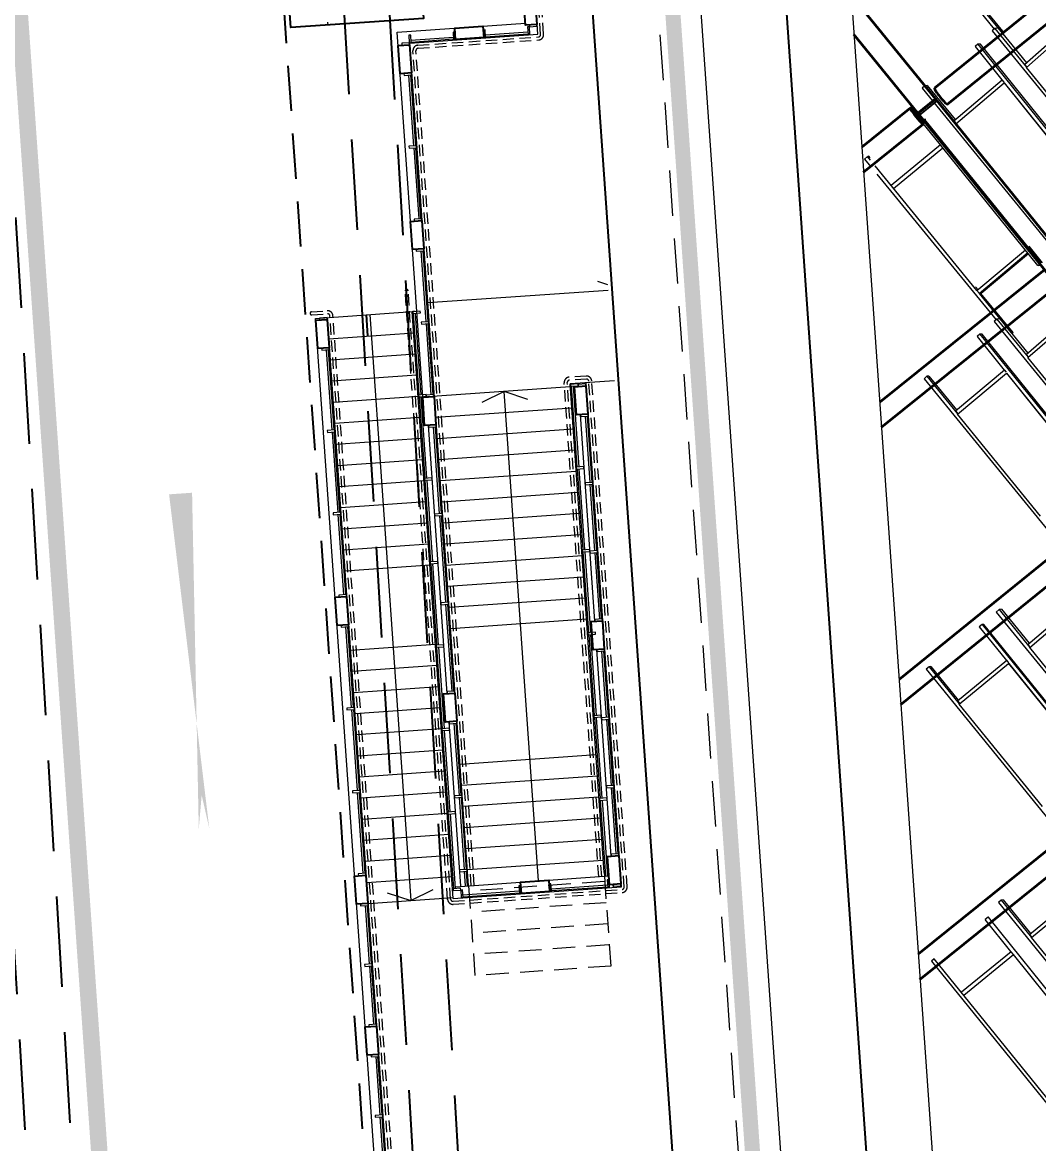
# Model space of a CAD drawing. Header units: millimetres. Extents: x 834681283 to 835686922, y 817551134 to 819407044.
# Drawn here: x 835524802 to 835538245, y 818138707 to 818153541 of the extents above; entities that cross this region are included whole.
import ezdxf
from ezdxf.xclip import XClip

# ---------------------------------------------------------------- set-up
doc = ezdxf.new("R2010")
doc.units = ezdxf.units.MM
doc.header["$LTSCALE"] = 1200
doc.header["$MEASUREMENT"] = 0
doc.header["$XCLIPFRAME"] = 0
for name, pattern in [('P01-MAAN-P-EVA$0$DGN Style 4', [76.563414, 38.257796, -19.128898, 0.047822, -19.128898]), ('P01-MAAN-P-EVA$0$HIDDENX2', [0.75, 0.5, -0.25]), ('P01-MAGP-EVA-GREENERY$0$DASHED', [0.75, 0.5, -0.25]), ('P01-MAGP-EVA-GREENERY$0$DASHEDX2', [1.5, 1, -0.5]), ('P01-MAGP-EVA-GREENERY$0$DOT', [0.25, 0, -0.25]), ('P01-MAGP-EVA-GREENERY$0$HIDDEN', [0.375, 0.25, -0.125]), ('P01-MAGP-EVA-GREENERY$0$HIDDEN2', [0.1875, 0.125, -0.0625]), ('P01-MAGP-EVA-GREENERY$0$HIDDENX2', [0.75, 0.5, -0.25]), ('P01-MAGP-EVA-GREENERY$0$M_RM1104', [6, 4, -2]), ('P01-MAGP-P-RF$0$P01-MBDR-P-B1$0$FDA(cad v 2007)$0$HIDDENX2', [0.75, 0.5, -0.25]), ('P01-MAGP-P-RF$0$P01_MS_01_N1-FloorPlan-PART2OFUPPERROOFSETTINGOUT$0$BH DASHED2', [3, 2, -1]), ('P01-MAGP-P-RF$0$PHANTOM', [2.5, 1.25, -0.25, 0.25, -0.25, 0.25, -0.25])]:
    doc.linetypes.add(name, pattern=pattern)
doc.layers.get('Defpoints').update_dxf_attribs({"color": 15})
for name, color, linetype, lineweight in [('P01-MAAN-P-EVA$0$AR-DIM_AR_', 4, 'Continuous', 25), ('P01-MAAN-P-EVA$0$AR-SIMS_BL_', 1, 'P01-MAAN-P-EVA$0$DGN Style 4', 140), ('P01-MAGP-EVA-GREENERY$0$AR-HATCH_AR_', 8, 'Continuous', 13), ('P01-MAGP-EVA-GREENERY$0$AR-STAIR_AR_BS_MI_', 7, 'Continuous', 18), ('P01-MAGP-EVA-GREENERY$0$AR-WA-STEEL_AR_BS_MI_', 3, 'Continuous', 0), ('P01-MAGP-EVA-GREENERY$0$DR-FLD', 8, 'Continuous', 25), ('P01-MAGP-EVA-GREENERY$0$LI-FIT', 8, 'Continuous', 25), ('P01-MAGP-EVA-GREENERY$0$RLP340', 8, 'P01-MAGP-EVA-GREENERY$0$HIDDEN2', 5), ('P01-MAGP-P-RF$0$AR-PLANT_AR_BS_MI_', 4, 'Continuous', 25), ('P01-MAGP-P-RF$0$AR-ROOF_AR_BS_MI_', 3, 'Continuous', 18), ('P01-MAGP-P-RF$0$MMH053__', 253, 'P01-MAGP-P-RF$0$PHANTOM', 40), ('P01-MAGP-P-RF$0$P01_MS_01_N1-FloorPlan-PART2OFUPPERROOFSETTINGOUT$0$S-BEAM', 253, 'Continuous', 35), ('P01-MAGP-P-RF$0$P01_MS_01_N1-FloorPlan-PART2OFUPPERROOFSETTINGOUT$0$S-BEAM-HIDN', 253, 'P01-MAGP-P-RF$0$P01_MS_01_N1-FloorPlan-PART2OFUPPERROOFSETTINGOUT$0$BH DASHED2', 18), ('P01-MAGP-P-RF$0$ROOF MESH HALF TONE$0$A-GLAZ', 253, 'Continuous', 9)]:
    doc.layers.add(name, color=color, linetype=linetype, lineweight=lineweight)
for name, color, linetype in [('P01-MAAN-P-EVA$0$AW-TXT-FS', 4, 'Continuous'), ('P01-MAAN-P-EVA$0$HATCH', 9, 'Continuous'), ('P01-MAGP-EVA-GREENERY$0$AR-FS-AR-EVA', 8, 'Continuous'), ('P01-MAGP-EVA-GREENERY$0$AR-LANDS_AR_MI_', 9, 'Continuous'), ('P01-MAGP-EVA-GREENERY$0$BOX-CULVERT', 8, 'P01-MAGP-EVA-GREENERY$0$DASHED'), ('P01-MAGP-EVA-GREENERY$0$MVA_MARKING', 254, 'Continuous'), ('P01-MAGP-EVA-GREENERY$0$SURFACE CHANNEL', 8, 'Continuous')]:
    doc.layers.add(name, color=color, linetype=linetype)
doc.layers.get('P01-MAGP-EVA-GREENERY$0$BOX-CULVERT').off()
doc.styles.add('P01-MAAN-P-EVA$0$ARIAL', font='arial.ttf', dxfattribs={"width": 0.8})

# ---------------------------------------------------------------- blocks, each defined once
blk = doc.blocks.new('P01-MAAN-P-EVA')
at = {"layer": 'P01-MAAN-P-EVA$0$HATCH', "ltscale": 0.1}
h = blk.add_hatch(dxfattribs=at)
h.set_pattern_fill('_USER', color=240, scale=1000, angle=45, pattern_type=0)
h.set_pattern_definition([(45, (305980.4, 20741.3), (-707.1067812, 707.1067812), [])])
edge = h.paths.add_edge_path()
edge.add_arc((835502969.3, 818186018.3), 4500, 18.1416, 95.30201, ccw=False)
edge.add_line((835507245.6, 818187419.4), (835513826.1, 818167335.8))
edge.add_line((835513826.1, 818167335.8), (835519853.5, 818081117.4))
edge.add_line((835519853.5, 818081117.4), (835555459.1, 818083606.6))
edge.add_line((835555459.1, 818083606.6), (835554354.4, 818076435.4))
edge.add_line((835554354.4, 818076435.4), (835558875.4, 818029487.4))
edge.add_line((835558875.4, 818029487.4), (835556388.4, 818026956.4))
edge.add_line((835556388.4, 818026956.4), (835549241.4, 818025790.4))
edge.add_line((835549241.4, 818025790.4), (835542188.5, 818025211.5))
edge.add_line((835542188.5, 818025211.5), (835547193.3, 818041026.5))
edge.add_line((835547193.3, 818041026.5), (835547200.6, 818060157.3))
edge.add_line((835547200.6, 818060157.3), (835535036.1, 818059317.4))
edge.add_line((835535036.1, 818059317.4), (835534275.3, 818070335.1))
edge.add_line((835534275.3, 818070335.1), (835535439, 818078697.5))
edge.add_line((835535439, 818078697.5), (835516606.1, 818077380.9))
edge.add_line((835516606.1, 818077380.9), (835515458.7, 818093794.4))
edge.add_line((835515458.7, 818093794.4), (835500714.4, 818090319.3))
edge.add_line((835500714.4, 818090319.3), (835485194.4, 818159526.3))
edge.add_line((835485194.4, 818159526.3), (835497824.4, 818169113.3))
edge.add_line((835497824.4, 818169113.3), (835508718.9, 818171681.2))
edge.add_line((835508718.9, 818171681.2), (835502553.5, 818190499))
at = {"layer": 'P01-MAAN-P-EVA$0$AR-DIM_AR_'}
blk.add_lwpolyline([(835628458.4, 818194086.4), (835544893.6, 818188244.5, 0.4142136), (835533416.4, 818175041.9), (835537701.9, 818113741.5)], format="xyb", dxfattribs=at)
at = {"layer": 'P01-MAAN-P-EVA$0$AR-SIMS_BL_', "linetype": 'P01-MAAN-P-EVA$0$HIDDENX2'}
blk.add_lwpolyline([(835628339.8, 818195782.3, 200, 200, 0), (835627293.7, 818210745.8, 200, 200, 0), (835512324.3, 818202708.3, 200, 200, 0), (835518637, 818112408.8, 200, 200, 0), (835527615.1, 818113036.4, 200, 200, 0), (835522348.5, 818188372.5, 200, 200, 0), (835628339.8, 818195782.3, 0, 0, 0)], format="xyseb", close=True, dxfattribs=at)
at = {"layer": 'P01-MAAN-P-EVA$0$AR-SIMS_BL_', "linetype": 'P01-MAAN-P-EVA$0$HIDDENX2', "const_width": 200}
blk.add_lwpolyline([(835628353.8, 818195582.8), (835544789, 818189740.8, 0.4142136), (835531920, 818174937.3), (835536205.5, 818113636.9)], format="xyb", dxfattribs=at)
at = {"layer": 'P01-MAAN-P-EVA$0$AW-TXT-FS', "style": 'P01-MAAN-P-EVA$0$ARIAL', "width": 0.8}
blk.add_text('9m W. THOROUGHFARE', height=2400, rotation=93.96433, dxfattribs=at).set_placement((835525601.5, 818118267.1))
blk = doc.blocks.new('12027_SITE')
at = {"layer": 'Defpoints'}
blk.add_lwpolyline([(835304.58267, 818174.66028), (835238.73467, 818170.05694, 0.41421356), (835224.88222, 818154.12209), (835228.06927, 818108.53336, 0.41421356), (835244.00411, 818094.6809), (835289.06814, 818097.83127, 0.3152987), (835307.72761, 818112.94085), (835319.97543, 818155.65111, 0.52056715), (835304.58267, 818174.66028)], format="xyb", close=True, dxfattribs=at)
blk = doc.blocks.new('P01-MAGP-P-RF$0$ROOF MESH HALF TONE')
at = {"layer": 'P01-MAGP-P-RF$0$ROOF MESH HALF TONE$0$A-GLAZ', "lineweight": 5}
for p, q in [((5839, 43754), (7521, 41368)), ((7609, 41330), (7264, 41819)), ((7631, 41333), (7286, 41822)), ((7530, 41375), (7492, 41345)), ((7492, 41345), (9231, 38879)), ((7574, 41377), (7530, 41375)), ((7530, 41375), (7912, 40833)), ((7579, 41370), (7915, 40893)), ((7609, 41330), (7631, 41333)), ((7631, 41333), (7614, 41320)), ((7888, 40873), (8543, 41377)), ((7910, 40830), (8564, 41334)), ((7290, 41185), (7251, 41155)), ((7251, 41155), (7575, 40689)), ((7325, 41183), (7290, 41185)), ((7290, 41185), (8992, 38736)), ((9027, 38734), (7325, 41183)), ((7888, 40873), (7915, 40834)), ((8904, 39422), (7910, 40830)), ((6553, 40683), (6513, 40654)), ((6513, 40654), (8254, 38187)), ((6585, 40685), (6553, 40683)), ((6553, 40683), (6925, 40155)), ((6585, 40685), (6921, 40209)), ((6903, 40195), (7579, 40692)), ((6925, 40152), (7600, 40648)), ((7602, 40659), (7579, 40692)), ((7603, 40648), (7600, 40648)), ((7600, 40648), (8587, 39229)), ((7603, 40648), (7607, 40651)), ((7603, 40648), (8952, 38707)), ((6518, 40240), (6478, 40211)), ((6703, 39890), (6478, 40211)), ((6529, 40240), (6518, 40240)), ((6518, 40240), (7919, 38237)), ((6903, 40195), (6930, 40156)), ((7926, 38733), (6925, 40152)), ((5730, 39801), (5690, 39772)), ((5690, 39772), (5766, 39664)), ((5766, 39750), (5730, 39801)), ((5750, 39804), (5735, 39801)), ((5766, 39782), (5750, 39804)), ((6703, 39890), (6015, 39398)), ((6043, 39357), (6732, 39849)), ((6732, 39849), (6703, 39890)), ((7879, 38208), (6731, 39849)), ((7051, 37932), (5822, 39671)), ((5837, 39563), (7276, 37528)), ((7051, 37931), (7729, 38423)), ((7943, 38236), (7780, 38468)), ((7757, 38382), (7080, 37891)), ((7106, 37895), (7764, 38372)), ((7879, 38208), (7919, 38237)), ((7902, 38207), (7879, 38208)), ((7066, 37942), (7036, 37985)), ((7066, 37942), (7037, 37984)), ((7051, 37931), (7080, 37891)), ((7080, 37891), (7106, 37895)), ((7469, 37341), (7080, 37891)), ((7489, 37344), (7102, 37892)), ((7289, 37538), (7250, 37509)), ((7327, 37540), (7289, 37538)), ((7289, 37538), (7665, 37004)), ((7331, 37534), (7664, 37061)), ((7641, 37044), (8306, 37544)), ((7250, 37509), (8986, 35044)), ((7663, 37001), (8328, 37501)), ((7051, 37353), (7011, 37324)), ((7011, 37324), (7337, 36856)), ((7081, 37351), (7051, 37353)), ((7051, 37353), (8756, 34902)), ((8786, 34900), (7081, 37351)), ((7469, 37341), (7489, 37344)), ((7489, 37344), (7473, 37332)), ((7641, 37044), (7668, 37005)), ((8660, 35586), (7663, 37001)), ((6312, 36847), (6273, 36818)), ((6273, 36818), (8010, 34353)), ((6339, 36849), (6312, 36847)), ((6312, 36847), (6680, 36325)), ((6339, 36849), (6673, 36376)), ((6658, 36365), (7341, 36859)), ((6680, 36321), (7363, 36815)), ((7364, 36826), (7341, 36859)), ((7365, 36815), (7363, 36815)), ((7363, 36815), (8353, 35391)), ((7365, 36815), (8716, 34873)), ((6658, 36365), (6686, 36325)), ((7683, 34898), (6680, 36321)), ((7048, 33701), (7009, 33672)), ((7009, 33672), (8742, 31209)), ((7081, 33704), (7048, 33701)), ((7048, 33701), (7419, 33174)), ((7081, 33704), (7415, 33229)), ((7395, 33214), (8069, 33711)), ((7418, 33172), (8091, 33668)), ((6812, 33520), (6772, 33492)), ((6772, 33492), (7099, 33022)), ((6836, 33519), (6812, 33520)), ((6812, 33520), (8521, 31068)), ((8544, 31066), (6836, 33519)), ((7395, 33214), (7422, 33175)), ((8417, 31751), (7418, 33172)), ((6073, 33011), (6033, 32982)), ((6033, 32982), (7766, 30518)), ((6094, 33013), (6073, 33011)), ((6073, 33011), (6437, 32494)), ((6094, 33013), (6425, 32542)), ((6414, 32534), (7103, 33025)), ((6437, 32490), (7125, 32981)), ((7127, 32990), (7103, 33025)), ((7127, 32981), (7125, 32981)), ((7125, 32981), (8120, 31554)), ((7127, 32981), (8480, 31039)), ((6414, 32534), (6442, 32494)), ((7441, 31063), (6437, 32490)), ((6808, 29864), (6769, 29835)), ((6769, 29835), (8499, 27374)), ((6835, 29867), (6808, 29864)), ((6808, 29864), (7174, 29344)), ((6835, 29867), (7166, 29396)), ((7150, 29384), (7832, 29877)), ((7174, 29342), (7855, 29834)), ((6619, 29652), (6579, 29623)), ((6890, 29176), (6579, 29623)), ((6626, 29652), (6619, 29652)), ((6619, 29652), (8284, 27262)), ((7150, 29384), (7178, 29345)), ((8176, 27916), (7174, 29342)), ((5872, 29152), (5831, 29123)), ((5831, 29123), (7528, 26703)), ((7230, 27214), (5872, 29152)), ((6891, 29175), (6198, 28686)), ((6227, 28646), (6920, 29134)), ((6920, 29134), (6891, 29175)), ((8243, 27233), (6919, 29134))]:
    blk.add_line(p, q, dxfattribs=at)
blk = doc.blocks.new('P01-MAGP-P-RF')
at = {"layer": 'P01-MAGP-P-RF$0$AR-PLANT_AR_BS_MI_', "lineweight": 13}
blk.add_lwpolyline([(835319975, 818155651, 0.520567), (835304583, 818174660), (835238735, 818170057, 0.414214), (835224882, 818154122), (835228069, 818108533, 0.414214), (835244004, 818094681), (835289068, 818097831, 0.315299), (835307728, 818112941)], format="xyb", close=True, dxfattribs=at)
at = {"layer": 'P01-MAGP-P-RF$0$AR-ROOF_AR_BS_MI_', "linetype": 'P01-MAGP-P-RF$0$P01-MBDR-P-B1$0$FDA(cad v 2007)$0$HIDDENX2'}
blk.add_lwpolyline([(835319139, 818155891, 0.520567), (835304643, 818173792), (835238795, 818169189, 0.414214), (835225750, 818154183), (835228937, 818108594, 0.414214), (835243943, 818095549), (835289007, 818098699, 0.315299), (835306891, 818113181)], format="xyb", close=True, dxfattribs=at)
at = {"layer": 'P01-MAGP-P-RF$0$AR-ROOF_AR_BS_MI_'}
for points in [[(835318601, 818156045, 0.520567), (835304682, 818173234), (835238834, 818168630, 0.414214), (835226309, 818154222), (835229496, 818108633, 0.414214), (835243904, 818096107), (835288968, 818099258, 0.315299), (835306353, 818113335)], [(835316678, 818156597, 0.520567), (835304822, 818171239), (835238974, 818166635, 0.414214), (835228304, 818154361), (835231491, 818108773, 0.414214), (835243765, 818098103), (835288829, 818101253, 0.315299), (835304431, 818113886)]]:
    blk.add_lwpolyline(points, format="xyb", close=True, dxfattribs=at)
at = {"layer": 'P01-MAGP-P-RF$0$P01_MS_01_N1-FloorPlan-PART2OFUPPERROOFSETTINGOUT$0$S-BEAM'}
for p, q in [((835230900, 818131787), (835229799, 818133147)), ((835232425, 818133173), (835230890, 818131930)), ((835231062, 818131718), (835232597, 818132961)), ((835230666, 818131598), (835229822, 818132641)), ((835230566, 818131667), (835229927, 818131150)), ((835230667, 818131598), (835230900, 818131787)), ((835230902, 818131784), (835230669, 818131595)), ((835232643, 818129634), (835230900, 818131787)), ((835232410, 818129445), (835230667, 818131598)), ((835229950, 818130817), (835230738, 818131455)), ((835232344, 818129526), (835230163, 818127775)), ((835230186, 818127443), (835232516, 818129314)), ((835232575, 818125852), (835230419, 818124106)), ((835230442, 818123774), (835232747, 818125640)), ((835232707, 818122110), (835230673, 818120470)), ((835230696, 818120138), (835232879, 818121898))]:
    blk.add_line(p, q, dxfattribs=at)
for centre, major_axis, ratio, start_param, end_param in [((835230976, 818131824), (-86, 106), 0.140805, 0, 3.141593), ((835230652, 818131561), (-86, 106), 0.089229, 0, 3.141593), ((835230652, 818131561), (-86, 106), 0.089229, 5.711987, 6.283185), ((835230652, 818131561), (-79.6, 98.3), 0.089229, 0, 3.141593), ((835230652, 818131561), (-79.6, 98.3), 0.089229, 3.141593, 6.283185), ((835230652, 818131561), (-86, 106), 0.089229, 3.141593, 5.698126)]:
    blk.add_ellipse(centre, major_axis=major_axis, ratio=ratio, start_param=start_param, end_param=end_param, dxfattribs=at)
at = {"layer": 'P01-MAGP-P-RF$0$P01_MS_01_N1-FloorPlan-PART2OFUPPERROOFSETTINGOUT$0$S-BEAM-HIDN'}
for p, q in [((835230682, 818131605), (835230890, 818131773)), ((835230689, 818131571), (835230922, 818131760)), ((835230909, 818131751), (835230700, 818131582)), ((835230890, 818131773), (835230909, 818131751)), ((835230700, 818131582), (835230682, 818131605))]:
    blk.add_line(p, q, dxfattribs=at)
at = {"layer": 'P01-MAGP-P-RF$0$MMH053__', "rotation": 3.998948738169357}
blk.add_blockref('P01-MAGP-P-RF$0$ROOF MESH HALF TONE', (835227061, 818090920), dxfattribs=at)
blk = doc.blocks.new('P01-MAGP-EVA-GREENERY$0$ST-ARR')
at = {"color": 4}
blk.add_lwpolyline([(-306, -125), (0, 0), (306, -125)], dxfattribs=at)
blk = doc.blocks.new('P01-MAGP-EVA-GREENERY$0$A$C6C283414')
at = {"layer": 'P01-MAGP-EVA-GREENERY$0$AR-STAIR_AR_BS_MI_'}
for q in [(0, 0), (-1995, -1903)]:
    blk.add_line((-1995, 0), q, dxfattribs=at)
blk.add_lwpolyline([(0, 0), (0, -720), (-1995, -1903), (-2595, 0)], dxfattribs=at)
blk = doc.blocks.new('P01-MAGP-EVA-GREENERY$0$BOX-CULVERT LINE')
at = {"layer": 'Defpoints', "linetype": 'P01-MAGP-EVA-GREENERY$0$DASHEDX2'}
for p, q in [((835213062, 818214572), (835225177, 818012903)), ((835213658, 818214668), (835225776, 818012939)), ((835218644, 818206715), (835228331, 818045448)), ((835219249, 818206645), (835228930, 818045484))]:
    blk.add_line(p, q, dxfattribs=at)
blk = doc.blocks.new('P01-MAGP-EVA-GREENERY$0$RM1017')
blk.add_lwpolyline([(0, 0, 0, 0.488, 0), (0, -1.559, 0.061, 0.305, 0), (0, -4, 0.305, 0.305, 0)], format="xyseb")
blk = doc.blocks.new('P01-MAGP-EVA-GREENERY$0$MVA_MARKING')
at = {"layer": 'P01-MAGP-EVA-GREENERY$0$MVA_MARKING', "linetype": 'P01-MAGP-EVA-GREENERY$0$M_RM1104', "const_width": 100}
blk.add_lwpolyline([(835221594, 818091898), (835217536, 818149941)], dxfattribs=at)
at = {"layer": 'P01-MAGP-EVA-GREENERY$0$MVA_MARKING', "xscale": 1000.000000000001, "yscale": 1000.000000000001, "zscale": 1000.000000000001, "rotation": 183.9989487382233}
blk.add_blockref('P01-MAGP-EVA-GREENERY$0$RM1017', (835221193, 818122576), dxfattribs=at)
blk = doc.blocks.new('P01-MAGP-EVA-GREENERY')
at = {"layer": 'P01-MAGP-EVA-GREENERY$0$AR-HATCH_AR_'}
h = blk.add_hatch(dxfattribs=at)
h.set_pattern_fill('GRASS', color=256, scale=40, style=0)
h.set_pattern_definition([(93.999, (835221353.2, 818132578.7), (-766.772, 666.57), [190.5, -1246.34]), (48.999, (835221353.2, 818132578.7), (-766.77, 666.57), [190.5, -825.5]), (138.999, (835221353.2, 818132578.7), (-666.57, -766.77), [190.5, -825.5])])
h.paths.add_polyline_path([(835221390, 818146796), (835221504, 818145165), (835222243, 818145216), (835222295, 818144468), (835221556, 818144416), (835221893, 818139593), (835222775, 818139655), (835222838, 818138757), (835221956, 818138695), (835222224, 818134855), (835223172, 818134921), (835223265, 818133594), (835222317, 818133528), (835222373, 818132730), (835224128, 818132853), (835224037, 818134150), (835225215, 818134232), (835225085, 818136093), (835223570, 818135987), (835223434, 818137927), (835224949, 818138033), (835224322, 818147001)])
h.paths.add_polyline_path([(835223199, 818144523), (835223252, 818143775), (835222504, 818143722), (835222451, 818144470)], flags=16)
at = {"color": 4}
blk.add_line((835223368, 818128930), (835223387, 818128651), dxfattribs=at)
at = {"layer": 'Defpoints', "linetype": 'P01-MAGP-EVA-GREENERY$0$HIDDEN'}
blk.add_line((835225755, 818154183), (835229315, 818103265), dxfattribs=at)
at = {"layer": 'P01-MAGP-EVA-GREENERY$0$AR-FS-AR-EVA', "linetype": 'P01-MAGP-EVA-GREENERY$0$HIDDENX2'}
blk.add_lwpolyline([(835220764, 818154672), (835224714, 818098168)], dxfattribs=at)
at = {"layer": 'P01-MAGP-EVA-GREENERY$0$AR-LANDS_AR_MI_'}
blk.add_lwpolyline([(835221956, 818138695), (835222838, 818138757), (835222775, 818139655), (835221893, 818139593), (835221556, 818144416), (835222295, 818144468), (835222243, 818145216), (835221504, 818145165), (835221390, 818146796), (835224322, 818147001), (835224949, 818138033), (835223434, 818137927), (835223570, 818135987), (835225085, 818136093), (835225215, 818134232), (835224037, 818134150), (835224128, 818132853), (835222373, 818132730), (835222317, 818133528), (835223265, 818133594), (835223172, 818134921), (835222224, 818134855), (835221956, 818138695)], dxfattribs=at)
at = {"layer": 'P01-MAGP-EVA-GREENERY$0$AR-STAIR_AR_BS_MI_'}
for p, q in [((835225012, 818154131), (835226750, 818129267)), ((835225642, 818132643), (835224615, 818147337)), ((835223780, 818132669), (835225476, 818132788)), ((835223981, 818129793), (835223780, 818132669)), ((835223946, 818132524), (835225642, 818132643)), ((835223962, 818132565), (835224523, 818132605)), ((835223964, 818132540), (835224525, 818132580)), ((835224947, 818132634), (835225509, 818132674)), ((835224949, 818132609), (835225510, 818132649)), ((835224725, 818121377), (835223946, 818132524)), ((835224001, 818131164), (835223935, 818132103)), ((835224026, 818131166), (835223960, 818132105)), ((835224069, 818130200), (835224003, 818131139)), ((835224093, 818130202), (835224028, 818131141)), ((835224117, 818127840), (835223981, 818129793)), ((835224164, 818128837), (835224098, 818129776)), ((835224189, 818128839), (835224123, 818129778)), ((835228546, 818129392), (835224186, 818129088)), ((835222701, 818128883), (835224038, 818128977)), ((835223504, 818117396), (835222701, 818128883)), ((835223649, 818117562), (835222857, 818128894)), ((835223418, 818128933), (835223960, 818121182)), ((835224522, 818121207), (835223979, 818128973)), ((835224071, 818127870), (835223996, 818128949)), ((835224096, 818127872), (835224021, 818128950)), ((835222876, 818128615), (835223998, 818128693)), ((835224231, 818127873), (835224166, 818128812)), ((835224256, 818127874), (835224190, 818128814)), ((835222921, 818127404), (835222846, 818128467)), ((835222946, 818127406), (835222871, 818128469)), ((835222896, 818128336), (835224018, 818128414)), ((835222915, 818128056), (835224037, 818128135)), ((835228629, 818128195), (835226066, 818128016)), ((835226068, 818127976), (835224117, 818127840)), ((835226518, 818121553), (835226066, 818128016)), ((835226083, 818127986), (835226158, 818126915)), ((835226108, 818127988), (835226183, 818126917)), ((835226746, 818121362), (835226280, 818128031)), ((835226834, 818128070), (835228825, 818099583)), ((835222935, 818127777), (835224057, 818127855)), ((835224148, 818126766), (835224073, 818127845)), ((835224173, 818126768), (835224098, 818127847)), ((835225648, 818121442), (835225196, 818127915)), ((835226088, 818127697), (835224292, 818127571)), ((835222954, 818127498), (835224077, 818127576)), ((835226394, 818124876), (835226203, 818127610)), ((835226332, 818126711), (835226271, 818127589)), ((835226357, 818126713), (835226296, 818127591)), ((835222997, 818126316), (835222922, 818127379)), ((835223022, 818126318), (835222947, 818127381)), ((835224441, 818123920), (835224193, 818127469)), ((835224341, 818126299), (835224261, 818127449)), ((835224366, 818126301), (835224286, 818127451)), ((835226108, 818127418), (835224312, 818127292)), ((835222974, 818127218), (835224096, 818127297)), ((835226127, 818127138), (835224331, 818127013)), ((835222993, 818126939), (835224116, 818127017)), ((835226147, 818126859), (835224351, 818126733)), ((835226159, 818126890), (835226234, 818125820)), ((835226184, 818126892), (835226259, 818125821)), ((835223013, 818126660), (835224135, 818126738)), ((835224225, 818125663), (835224150, 818126741)), ((835224250, 818125664), (835224175, 818126743)), ((835226395, 818125809), (835226334, 818126687)), ((835226420, 818125810), (835226359, 818126688)), ((835223032, 818126380), (835224155, 818126459)), ((835226166, 818126580), (835224371, 818126454)), ((835223073, 818125228), (835222999, 818126291)), ((835223098, 818125230), (835223023, 818126293)), ((835223052, 818126101), (835224174, 818126179)), ((835224423, 818125124), (835224343, 818126274)), ((835224448, 818125126), (835224368, 818126276)), ((835226186, 818126300), (835224390, 818126175)), ((835226205, 818126021), (835224410, 818125895)), ((835223071, 818125822), (835224194, 818125900)), ((835226225, 818125742), (835224429, 818125616)), ((835226236, 818125795), (835226311, 818124724)), ((835226261, 818125796), (835226336, 818124726)), ((835226459, 818124906), (835226397, 818125784)), ((835226483, 818124908), (835226422, 818125785)), ((835223091, 818125542), (835224213, 818125621)), ((835224303, 818124559), (835224227, 818125638)), ((835224327, 818124561), (835224252, 818125639)), ((835226244, 818125462), (835224449, 818125337)), ((835226264, 818125183), (835224468, 818125057)), ((835224505, 818123950), (835224425, 818125100)), ((835224530, 818123952), (835224450, 818125101)), ((835226283, 818124904), (835224488, 818124778)), ((835223177, 818123732), (835223102, 818124804)), ((835223202, 818123734), (835223127, 818124806)), ((835226313, 818124699), (835226387, 818123628)), ((835226338, 818124701), (835226412, 818123630)), ((835223164, 818124495), (835224286, 818124573)), ((835224380, 818123455), (835224304, 818124534)), ((835224405, 818123457), (835224329, 818124536)), ((835226612, 818121769), (835226421, 818124502)), ((835226550, 818123604), (835226488, 818124482)), ((835226574, 818123606), (835226513, 818124484)), ((835223184, 818124216), (835224306, 818124294)), ((835223203, 818123936), (835224326, 818124015)), ((835223254, 818122636), (835223179, 818123707)), ((835223279, 818122638), (835223204, 818123709)), ((835223223, 818123657), (835224345, 818123735)), ((835224620, 818121370), (835224468, 818123546)), ((835224602, 818122571), (835224535, 818123526)), ((835224627, 818122572), (835224560, 818123528)), ((835226389, 818123603), (835226464, 818122532)), ((835226414, 818123605), (835226489, 818122534)), ((835226613, 818122701), (835226551, 818123579)), ((835226638, 818122703), (835226576, 818123581)), ((835223242, 818123378), (835224365, 818123456)), ((835224457, 818122351), (835224381, 818123430)), ((835224482, 818122353), (835224406, 818123432)), ((835223262, 818123098), (835224384, 818123177)), ((835226409, 818123108), (835224613, 818122983)), ((835223281, 818122819), (835224404, 818122897)), ((835226428, 818122829), (835224633, 818122703)), ((835223331, 818121539), (835223256, 818122611)), ((835223356, 818121541), (835223281, 818122613)), ((835223301, 818122540), (835224423, 818122618)), ((835226676, 818121798), (835226614, 818122676)), ((835226701, 818121800), (835226639, 818122678)), ((835224670, 818121591), (835224604, 818122546)), ((835224695, 818121592), (835224629, 818122548)), ((835226448, 818122549), (835224652, 818122424)), ((835226466, 818122507), (835226536, 818121504)), ((835226491, 818122509), (835226561, 818121506)), ((835223320, 818122260), (835224443, 818122339)), ((835224528, 818121339), (835224459, 818122327)), ((835224553, 818121340), (835224484, 818122328)), ((835226467, 818122270), (835224672, 818122145)), ((835223340, 818121981), (835224462, 818122060)), ((835226487, 818121991), (835224691, 818121865)), ((835223359, 818121702), (835224482, 818121780)), ((835226506, 818121711), (835224711, 818121586)), ((835224685, 818121375), (835224672, 818121566)), ((835224710, 818121376), (835224697, 818121567)), ((835223379, 818121422), (835224501, 818121501)), ((835224551, 818121365), (835226580, 818121507)), ((835224522, 818121207), (835226746, 818121362)), ((835224650, 818121256), (835225394, 818121308)), ((835224651, 818121231), (835225396, 818121283)), ((835225818, 818121338), (835226563, 818121390)), ((835225820, 818121313), (835226565, 818121365)), ((835226641, 818121355), (835226638, 818121395)), ((835223439, 818120343), (835223385, 818121117)), ((835223399, 818121143), (835224521, 818121222)), ((835223414, 818120341), (835223360, 818121115)), ((835223470, 818119542), (835223416, 818120316)), ((835223495, 818119544), (835223441, 818120318)), ((835223554, 818118344), (835223500, 818119118)), ((835223579, 818118345), (835223525, 818119120)), ((835223608, 818117578), (835223556, 818118319)), ((835223633, 818117580), (835223581, 818118320))]:
    blk.add_line(p, q, dxfattribs=at)
at = {"layer": 'P01-MAGP-EVA-GREENERY$0$AR-STAIR_AR_BS_MI_', "linetype": 'P01-MAGP-EVA-GREENERY$0$HIDDEN'}
for p, q in [((835226526, 818121432), (835224730, 818121307)), ((835226518, 818121553), (835226521, 818121503)), ((835226521, 818121503), (835226604, 818120315)), ((835224725, 818121377), (835224808, 818120189)), ((835226545, 818121153), (835224750, 818121027)), ((835226565, 818120873), (835224769, 818120748)), ((835226565, 818120873), (835224769, 818120748)), ((835226585, 818120594), (835224789, 818120469)), ((835226604, 818120315), (835224808, 818120189))]:
    blk.add_line(p, q, dxfattribs=at)
at = {"layer": 'P01-MAGP-EVA-GREENERY$0$AR-WA-STEEL_AR_BS_MI_', "color": 7}
for points in [[(835224943, 818132700), (835224918, 818132698), (835224925, 818132599), (835224950, 818132600)], [(835225529, 818132741), (835225504, 818132739), (835225511, 818132640), (835225536, 818132641)], [(835225527, 818132766), (835225529, 818132741), (835225629, 818132748), (835225627, 818132773)], [(835223958, 818132631), (835223933, 818132630), (835223940, 818132530), (835223965, 818132532)], [(835224544, 818132672), (835224519, 818132671), (835224526, 818132571), (835224551, 818132573)], [(835223840, 818132523), (835223842, 818132498), (835223941, 818132505), (835223940, 818132530)], [(835223868, 818132124), (835223870, 818132099), (835223969, 818132106), (835223968, 818132131)], [(835223935, 818131160), (835223937, 818131135), (835224037, 818131142), (835224035, 818131167)], [(835224003, 818130195), (835224004, 818130171), (835224104, 818130178), (835224102, 818130202)], [(835224031, 818129796), (835224032, 818129772), (835224132, 818129779), (835224130, 818129803)], [(835222751, 818128887), (835222753, 818128862), (835222852, 818128869), (835222851, 818128894)], [(835224098, 818128832), (835224100, 818128807), (835224199, 818128814), (835224198, 818128839)], [(835222779, 818128488), (835222781, 818128463), (835222880, 818128470), (835222879, 818128495)], [(835226072, 818128010), (835226074, 818127986), (835226174, 818127993), (835226172, 818128017)], [(835226175, 818128009), (835226177, 818127984), (835226277, 818127991), (835226275, 818128016)], [(835224165, 818127868), (835224167, 818127843), (835224267, 818127850), (835224265, 818127875)], [(835226203, 818127610), (835226205, 818127585), (835226305, 818127592), (835226303, 818127617)], [(835222855, 818127400), (835222857, 818127375), (835222956, 818127382), (835222955, 818127407)], [(835224193, 818127469), (835224195, 818127444), (835224295, 818127451), (835224293, 818127476)], [(835226149, 818126915), (835226150, 818126890), (835226250, 818126897), (835226248, 818126922)], [(835226266, 818126707), (835226268, 818126682), (835226368, 818126689), (835226366, 818126714)], [(835222931, 818126311), (835222933, 818126286), (835223032, 818126293), (835223031, 818126318)], [(835224275, 818126294), (835224277, 818126270), (835224377, 818126277), (835224375, 818126301)], [(835226225, 818125819), (835226227, 818125794), (835226327, 818125801), (835226325, 818125826)], [(835226330, 818125804), (835226331, 818125779), (835226431, 818125786), (835226429, 818125811)], [(835223007, 818125223), (835223009, 818125198), (835223109, 818125205), (835223107, 818125230)], [(835224358, 818125120), (835224359, 818125095), (835224459, 818125102), (835224457, 818125127)], [(835223035, 818124824), (835223037, 818124799), (835223136, 818124806), (835223135, 818124831)], [(835226393, 818124901), (835226394, 818124876), (835226494, 818124883), (835226492, 818124908)], [(835226421, 818124502), (835226422, 818124477), (835226522, 818124484), (835226520, 818124509)], [(835224440, 818123945), (835224441, 818123920), (835224541, 818123927), (835224539, 818123952)], [(835223112, 818123728), (835223113, 818123703), (835223213, 818123710), (835223211, 818123735)], [(835224468, 818123546), (835224469, 818123521), (835224569, 818123528), (835224567, 818123553)], [(835226379, 818123627), (835226380, 818123603), (835226480, 818123610), (835226478, 818123634)], [(835226484, 818123599), (835226485, 818123574), (835226585, 818123581), (835226583, 818123606)], [(835223188, 818122631), (835223190, 818122606), (835223290, 818122613), (835223288, 818122638)], [(835226547, 818122697), (835226549, 818122672), (835226648, 818122679), (835226647, 818122704)], [(835224536, 818122566), (835224538, 818122541), (835224638, 818122548), (835224636, 818122573)], [(835226455, 818122532), (835226457, 818122507), (835226557, 818122514), (835226555, 818122539)], [(835226610, 818121794), (835226612, 818121769), (835226711, 818121776), (835226710, 818121801)], [(835224605, 818121586), (835224606, 818121561), (835224706, 818121568), (835224704, 818121593)], [(835223265, 818121535), (835223267, 818121510), (835223366, 818121517), (835223365, 818121542)], [(835226583, 818121457), (835226558, 818121455), (835226565, 818121356), (835226590, 818121357)], [(835224519, 818121338), (835224520, 818121313), (835224620, 818121320), (835224618, 818121345)], [(835224645, 818121322), (835224620, 818121320), (835224627, 818121220), (835224652, 818121222)], [(835225415, 818121375), (835225390, 818121374), (835225397, 818121274), (835225422, 818121276)], [(835225814, 818121403), (835225789, 818121402), (835225796, 818121302), (835225821, 818121304)], [(835226638, 818121395), (835226640, 818121370), (835226739, 818121377), (835226738, 818121402)], [(835223293, 818121136), (835223295, 818121111), (835223394, 818121118), (835223393, 818121143)], [(835223349, 818120336), (835223350, 818120311), (835223450, 818120318), (835223448, 818120343)], [(835223405, 818119537), (835223406, 818119512), (835223506, 818119519), (835223504, 818119544)], [(835223432, 818119138), (835223434, 818119113), (835223534, 818119120), (835223532, 818119145)], [(835223488, 818118339), (835223490, 818118314), (835223590, 818118321), (835223588, 818118346)]]:
    blk.add_lwpolyline(points, close=True, dxfattribs=at)
at = {"layer": 'P01-MAGP-EVA-GREENERY$0$AR-WA-STEEL_AR_BS_MI_', "color": 7, "linetype": 'P01-MAGP-EVA-GREENERY$0$HIDDEN2', "ltscale": 0.3}
for points in [[(835223985, 818128973), (835223987, 818128948), (835224086, 818128955), (835224085, 818128980)], [(835224062, 818127869), (835224064, 818127844), (835224164, 818127851), (835224162, 818127876)], [(835226302, 818124723), (835226304, 818124698), (835226403, 818124705), (835226402, 818124730)]]:
    blk.add_lwpolyline(points, close=True, dxfattribs=at)
at = {"layer": 'P01-MAGP-EVA-GREENERY$0$AR-WA-STEEL_AR_BS_MI_', "color": 7, "ltscale": 0.3}
for points in [[(835224139, 818126766), (835224141, 818126741), (835224241, 818126748), (835224239, 818126773)], [(835224216, 818125662), (835224218, 818125637), (835224318, 818125644), (835224316, 818125669)], [(835224294, 818124558), (835224295, 818124533), (835224395, 818124540), (835224393, 818124565)], [(835224371, 818123455), (835224372, 818123430), (835224472, 818123437), (835224470, 818123461)], [(835224448, 818122351), (835224450, 818122326), (835224549, 818122333), (835224548, 818122358)]]:
    blk.add_lwpolyline(points, close=True, dxfattribs=at)
at = {"layer": 'P01-MAGP-EVA-GREENERY$0$DR-FLD'}
blk.add_lwpolyline([(835225660, 818154176), (835228847, 818108588, 0.288152), (835237730, 818096428)], format="xyb", dxfattribs=at)
at = {"layer": 'P01-MAGP-EVA-GREENERY$0$DR-FLD', "linetype": 'P01-MAGP-EVA-GREENERY$0$DOT', "const_width": 750}
blk.add_lwpolyline([(835228545, 818118288), (835229221, 818108614, 0.0654), (835229936, 818105098)], format="xyb", dxfattribs=at)
at = {"layer": 'P01-MAGP-EVA-GREENERY$0$LI-FIT'}
for points in [[(835225601, 818133147), (835225627, 818132773), (835225477, 818132763), (835225451, 818133137)], [(835224925, 818132599), (835224551, 818132573), (835224540, 818132722), (835224914, 818132748)], [(835223941, 818132505), (835223968, 818132131), (835223818, 818132120), (835223792, 818132494)], [(835224104, 818130178), (835224130, 818129803), (835223981, 818129793), (835223955, 818130167)], [(835222852, 818128869), (835222879, 818128495), (835222729, 818128484), (835222703, 818128858)], [(835226277, 818127991), (835226303, 818127617), (835226153, 818127606), (835226127, 818127980)], [(835224267, 818127850), (835224293, 818127476), (835224143, 818127466), (835224117, 818127840)], [(835223109, 818125205), (835223135, 818124831), (835222985, 818124821), (835222959, 818125195)], [(835226494, 818124883), (835226520, 818124509), (835226371, 818124499), (835226345, 818124873)], [(835224541, 818123927), (835224567, 818123553), (835224418, 818123543), (835224391, 818123917)], [(835226711, 818121776), (835226738, 818121402), (835226588, 818121391), (835226562, 818121765)], [(835223366, 818121517), (835223393, 818121143), (835223243, 818121132), (835223217, 818121506)], [(835225796, 818121302), (835225422, 818121276), (835225411, 818121425), (835225785, 818121452)], [(835223506, 818119519), (835223532, 818119145), (835223383, 818119135), (835223356, 818119509)]]:
    blk.add_lwpolyline(points, close=True, dxfattribs=at)
at = {"layer": 'P01-MAGP-EVA-GREENERY$0$RLP340'}
for p, q in [((835225677, 818132640), (835224649, 818147344)), ((835225717, 818132643), (835224689, 818147347)), ((835224053, 818132497), (835225649, 818132608)), ((835224056, 818132457), (835225652, 818132568)), ((835224760, 818121380), (835223988, 818132422)), ((835224800, 818121383), (835224028, 818132425)), ((835224447, 818121197), (835223885, 818129247)), ((835224487, 818121199), (835223924, 818129250)), ((835222646, 818128970), (835222855, 818128984)), ((835222649, 818128930), (835222858, 818128944)), ((835223676, 818117669), (835222890, 818128917)), ((835223716, 818117672), (835222930, 818128919)), ((835226279, 818128121), (835226054, 818128105)), ((835226446, 818121498), (835225989, 818128031)), ((835226486, 818121500), (835226029, 818128034)), ((835226282, 818128081), (835226057, 818128066)), ((835226782, 818121360), (835226314, 818128053)), ((835226822, 818121363), (835226354, 818128056)), ((835224519, 818121172), (835226754, 818121328)), ((835224522, 818121132), (835226757, 818121288))]:
    blk.add_line(p, q, dxfattribs=at)
for centre, radius, start, end in [((835225647, 818132638), 30, 273.999, 3.999), ((835225647, 818132638), 70, 273.999, 3.999), ((835224058, 818132427), 70, 93.999, 183.999), ((835224058, 818132427), 30, 93.999, 183.999), ((835223905, 818129248), 20, 3.999, 183.999), ((835222860, 818128914), 70, 3.999, 93.999), ((835222647, 818128950), 20, 93.999, 273.999), ((835222860, 818128914), 30, 3.999, 93.999), ((835226059, 818128036), 70, 93.999, 183.999), ((835226284, 818128051), 70, 3.999, 93.999), ((835226059, 818128036), 30, 93.999, 183.999), ((835226284, 818128051), 30, 3.999, 93.999), ((835226752, 818121358), 30, 273.999, 3.999), ((835226752, 818121358), 70, 273.999, 3.999), ((835224517, 818121201), 70, 183.999, 273.999), ((835224517, 818121201), 30, 183.999, 273.999)]:
    blk.add_arc(centre, radius, start, end, dxfattribs=at)
at = {"layer": 'P01-MAGP-EVA-GREENERY$0$SURFACE CHANNEL', "linetype": 'P01-MAGP-EVA-GREENERY$0$HIDDEN'}
for points in [[(835227298, 818161457, 0.135042), (835225835, 818154189), (835229022, 818108600, 0.414214), (835243938, 818095634, 0.414214)], [(835243910, 818096033, -0.414214), (835229421, 818108628), (835226234, 818154217, -0.135042), (835227655, 818161276, -0.135042)]]:
    blk.add_lwpolyline(points, format="xyb", dxfattribs=at)
at = {"rotation": 273.99894874131}
blk.add_blockref('P01-MAGP-EVA-GREENERY$0$A$C6C283414', (835229311, 818118444), dxfattribs=at)
at = {"layer": 'P01-MAGP-EVA-GREENERY$0$AR-STAIR_AR_BS_MI_', "rotation": 183.9989487426593}
blk.add_blockref('P01-MAGP-EVA-GREENERY$0$ST-ARR', (835226750, 818129267), dxfattribs=at)
at = {"layer": 'P01-MAGP-EVA-GREENERY$0$AR-STAIR_AR_BS_MI_'}
for p, xscale, rotation in [((835225196, 818127915), -1.000000000000001, 3.998948803718563), ((835223960, 818121182), -0.9999999999999942, 183.9989856434532)]:
    blk.add_blockref('P01-MAGP-EVA-GREENERY$0$ST-ARR', p, dxfattribs=dict(at, xscale=xscale, rotation=rotation))
at = {"layer": 'P01-MAGP-EVA-GREENERY$0$BOX-CULVERT', "rotation": 359.9999999999997}
blk.add_blockref('P01-MAGP-EVA-GREENERY$0$BOX-CULVERT LINE', (0, 0), dxfattribs=at)
at = {"layer": 'P01-MAGP-EVA-GREENERY$0$MVA_MARKING', "rotation": 359.9999999999999}
blk.add_blockref('P01-MAGP-EVA-GREENERY$0$MVA_MARKING', (0, 0), dxfattribs=at)

msp = doc.modelspace()

# ---------------------------------------------------------------- block references
ref = msp.add_blockref('12027_SITE', (305980.4, 20741.3), dxfattribs=dict(xscale=1000, yscale=1000, zscale=1000))
XClip(ref).set_block_clipping_path([(835171.4179906907, 818003.0079180738), (835380.9419443216, 818241.1415228392)])
ref = msp.add_blockref('P01-MAGP-EVA-GREENERY', (305980.4, 20741.3))
XClip(ref).set_block_clipping_path([(835304579.1843739748, 818174710.1626656055), (835305796.1658229828, 818174873.3149367571), (835307662.0338196754, 818174689.8070785999), (835310520.3633885384, 818174065.1796945333), (835313081.8681743145, 818173026.5659970045), (835315581.7919986248, 818171259.1109881401), (835317651.2761323452, 818169000.3924677372), (835319046.8494220972, 818167007.0337247849), (835320133.4085228443, 818164236.8954862356), (835320669.2049217224, 818161588.3395450115), (835320843.1778568029, 818158211.3686239719), (835320023.4914252758, 818155637.3225638866), (835307775.6753731966, 818112927.0695824623), (835307486.5656324625, 818111403.7745717764), (835306472.3023188114, 818108849.5676202774), (835303557.4701333046, 818104111.4948183298), (835299124.0129835606, 818101088.6384549141), (835297415.7114913464, 818099718.8653644323), (835294427.9237889051, 818098869.5449544191), (835299696.7221286297, 818083540.2194343805), (835299696.7221286297, 818003007.9180737734), (835381567.6709537506, 818003007.9180737734), (835381567.6709537506, 818241141.5228391886), (835171417.9906907082, 818241141.5228391886), (835171417.9906907082, 818003007.9180737734), (835299646.7221286297, 818003007.9180737734), (835299646.7221286297, 818083531.8665624857), (835294380.619469285, 818098853.34912467), (835289071.624658823, 818097781.3911836147), (835244007.6001352072, 818094631.0239012241), (835243402.3726704121, 818094599.0591453314), (835242636.0318140984, 818094583.6296563148), (835241827.5000405312, 818094619.5304664373), (835240278.7908782959, 818094803.1013474464), (835238615.9808831215, 818095198.6516088247), (835236837.1062445641, 818095894.4355551004), (835235914.8181660175, 818096333.9795084), (835235308.0351868868, 818096662.1879467964), (835233986.3356232643, 818097536.8864938021), (835232722.9095510244, 818098548.7006295919), (835231238.5995907784, 818100145.3524557352), (835230243.8710234165, 818101523.0034087896), (835229459.3735334873, 818102997.1350084543), (835228749.5628561974, 818104567.9919320345), (835228038.0088664293, 818107442.8705242872), (835228019.3892208338, 818108529.8695997), (835224832.3401603699, 818154118.6039062738), (835224786.1936964989, 818154547.7584284544), (835224773.2807815075, 818155026.8918851614), (835224783.5408297777, 818155896.203827858), (835224816.960060358, 818156261.0471076965), (835224880.3945835829, 818156930.3651428223), (835224980.8038678169, 818157693.5020338297), (835225188.099565506, 818158657.4187650681), (835225368.2602261305, 818159369.9037799835), (835225838.1759520769, 818160711.976451993), (835226139.2108690739, 818161405.4137219191), (835226545.7954304218, 818162235.3437660933), (835227243.4511545897, 818163421.3939791918), (835227831.7674248219, 818164241.3849411011), (835228201.1016024351, 818164708.4587804079), (835228901.1138991117, 818165512.9794739485), (835229693.7146910429, 818166280.4427016973), (835231339.2155919075, 818167719.4297661781), (835233198.9440969229, 818168772.0604982376), (835234724.5905447006, 818169505.6878428459), (835236291.5872612, 818169941.2428172827), (835238731.1858590841, 818170106.8148210049)])
msp.add_blockref('P01-MAGP-P-RF', (305980.4, 20741.3))

# ---------------------------------------------------------------- next in the draw order: block references
msp.add_blockref('P01-MAAN-P-EVA', (0, 0))

doc.saveas('drawing.dxf')
